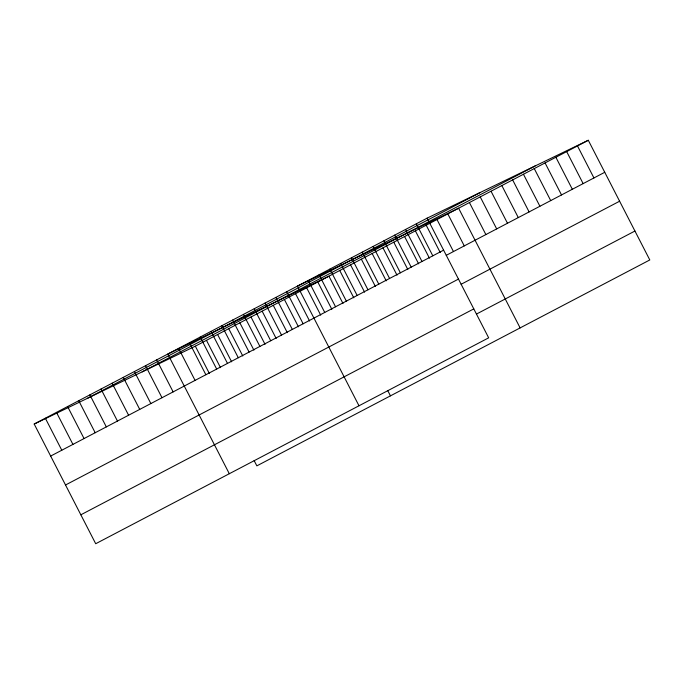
<?xml version="1.0" encoding="UTF-8"?>
<svg xmlns="http://www.w3.org/2000/svg" width="684" height="684" viewBox="0 0 684 684"><rect width="100%" height="100%" fill="white"/><g stroke="black" fill="none" stroke-linecap="round" stroke-linejoin="round"><path stroke-width="1.03" d="M427.149 218.136L488.667 337.828L95.709 543.729L34.2 424.046L427.149 218.136L588.291 140.271L649.8 259.954L256.851 465.864L254.149 460.606M87.372 398.344L480.33 192.443M142.161 371.874L535.11 165.964M34.2 424.046L195.333 346.172L588.291 140.271M50.659 456.066L443.608 250.156M446.25 255.337L604.741 172.291M65.527 484.99L458.477 279.089M461.119 284.27L619.61 201.216M80.84 514.804L473.79 308.894M476.44 314.076L634.932 231.03M577.484 145.931L593.934 177.951M566.677 151.591L583.136 183.611M555.87 157.252L572.328 189.271M545.062 162.92L561.521 194.94M534.255 168.58L550.714 200.6M523.448 174.24L539.907 206.26M512.649 179.909L529.1 211.92M501.842 185.569L518.292 217.589M491.035 191.229L507.485 223.249M480.228 196.889L496.687 228.909M469.421 202.558L485.879 234.578M520.122 327.91L458.613 208.218L297.48 286.083L358.989 405.774M447.806 213.878L464.265 245.898M436.999 219.538L453.458 251.558M426.2 225.207L440.231 252.516M416.342 223.796L432.801 255.816M415.393 230.867L429.424 258.176M405.535 229.465L421.994 261.485M404.586 236.527L418.617 263.836M394.736 235.125L411.187 267.145M393.779 242.196L407.809 269.505M383.929 240.785L400.379 272.805M382.972 247.856L397.011 275.165M373.122 246.454L389.572 278.465M372.164 253.516L386.203 280.825M362.315 252.114L378.774 284.134M361.357 259.176L375.396 286.485M351.508 257.774L367.966 289.794M350.55 264.845L364.589 292.154M340.7 263.434L357.159 295.454M339.743 270.505L353.782 297.814M329.893 269.103L346.352 301.122M342.975 303.474L328.944 276.165L167.802 354.038L229.311 473.721M387.751 390.598L390.453 395.856M319.086 274.763L335.545 306.783M317.803 281.996L331.843 309.313M308.287 280.423L324.738 312.443M306.671 287.836L320.711 315.144M295.539 293.667L309.578 320.976M286.673 291.752L303.123 323.771M284.407 299.498L298.438 326.815M275.866 297.412L292.325 329.432M273.275 305.338L287.306 332.646M265.059 303.072L281.517 335.092M262.143 311.169L276.174 338.477M254.251 308.732L270.71 340.752M251.002 317L265.041 344.317M243.444 314.401L259.903 346.42M239.87 322.839L253.909 350.148M232.637 320.061L249.096 352.08M228.738 328.671L242.777 355.979M221.838 325.721L238.288 357.741M217.606 334.502L231.637 361.819M211.031 331.389L227.481 363.401M206.474 340.341L220.504 367.65M200.224 337.05L216.674 369.069M195.333 346.172L209.372 373.481M189.417 342.71L205.867 374.729M178.609 348.37L195.068 380.389M156.67 359.869L173.129 391.889M145.538 365.701L161.988 397.72M134.406 371.54L150.856 403.56M123.265 377.371L139.724 409.391M112.133 383.202L128.592 415.222M101.001 389.042L117.46 421.062M89.869 394.873L106.319 426.893M78.737 400.704L95.187 432.724M67.605 406.544L84.055 438.564M56.464 412.375L72.923 444.395M45.332 418.206L61.791 450.226"/></g></svg>
